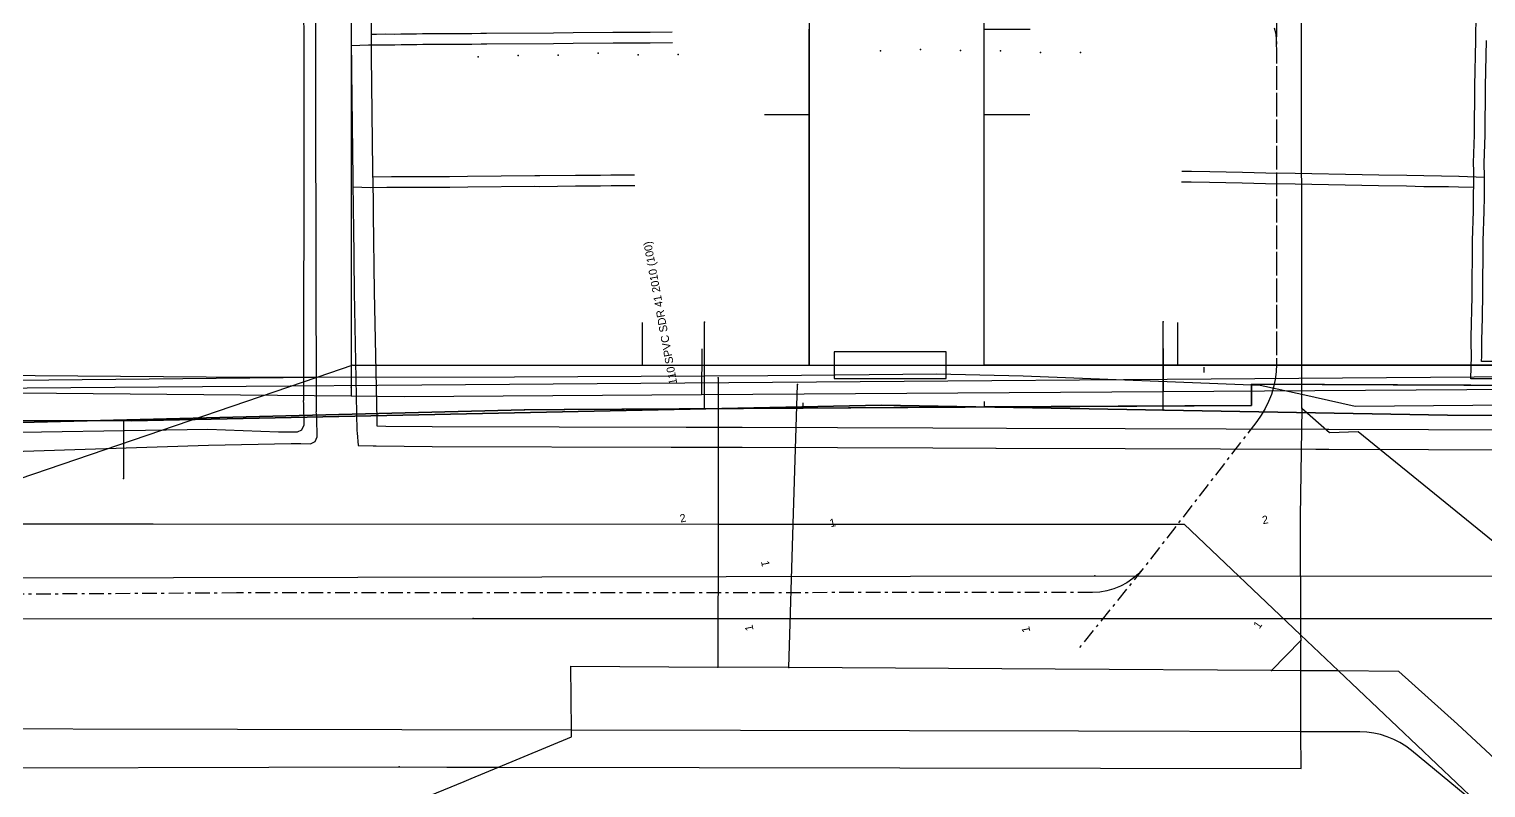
# Model space of a CAD drawing. Header units: metres. Extents: x -529 to 260, y -315 to 217.
# Drawn here: x -117.1 to -62.5, y -9.7 to 18.7 of the extents above; entities that cross this region are included whole.
import ezdxf

# ---------------------------------------------------------------- set-up
doc = ezdxf.new("R2010")
doc.units = ezdxf.units.M
doc.linetypes.add('DISUSED', pattern=[0.9943, 0.55, -0.1666, 0.1111, -0.1666])
for name, color, linetype, true_color in [('GM0772_GWA_Appurtenance', 7, 'Continuous', 0xba38a8), ('GM0772_GWA_Rioolleiding', 7, 'Continuous', 0xba38a8), ('KL1001_WAT_Appurtenance', 7, 'Continuous', 0x0000ff), ('KL1001_WAT_Waterleiding', 7, 'Continuous', 0x0000ff), ('KL1011_DAT_Duct', 7, 'Continuous', 0x00ff00), ('KL1011_DAT_ExtraGeometrie', 7, 'Continuous', 0x00ff00), ('KL1011_DAT_Kabelbed', 7, 'Continuous', 0x00ff00), ('KL1011_DAT_Mantelbuis', 7, 'Continuous', 0x00ff00), ('KL1011_DAT_Telecommunicatiekabel', 7, 'Continuous', 0x00ff00), ('KL1031_ELS_Appurtenance', 7, 'Continuous', 0x960000), ('KL1031_ELS_Elektriciteitskabel', 7, 'Continuous', 0x960000), ('KL1031_EMS_Elektriciteitskabel', 7, 'Continuous', 0xc80000), ('KL1031_GLD_Annotatie', 7, 'Continuous', 0xffffff), ('KL1031_GLD_OlieGasChemicalienPijpleiding', 7, 'Continuous', 0xffaf3c), ('KL1049_DAT_Appurtenance', 7, 'Continuous', 0x00ff00), ('KL1049_DAT_Telecommunicatiekabel', 7, 'Continuous', 0x00ff00), ('KL1051_DAT_Annotatie', 7, 'Continuous', 0xffffff), ('KL1051_DAT_Appurtenance', 7, 'Continuous', 0x00ff00), ('KL1051_DAT_Kabelbed', 7, 'Continuous', 0x00ff00), ('KL1233_WRM_ThermischePijpleiding', 7, 'Continuous', 0x008080)]:
    doc.layers.add(name, color=color, linetype=linetype, true_color=true_color)

msp = doc.modelspace()

# ---------------------------------------------------------------- linework, layer by layer
at = {"layer": 'GM0772_GWA_Appurtenance'}
for p in [(-77.138, -1.767), (-100.434, -3.366)]:
    msp.add_point(p, dxfattribs=at)
at = {"layer": 'GM0772_GWA_Rioolleiding', "linetype": 'CONTINUOUS'}
for points in [[(-125.494, -1.862), (-77.138, -1.767)], [(-77.138, -1.767), (-29.419, -1.808)], [(-171.189, -3.382), (-100.434, -3.366)], [(-100.434, -3.366), (-27.888, -3.368)]]:
    msp.add_lwpolyline(points, dxfattribs=at)
at = {"layer": 'KL1001_WAT_Appurtenance'}
msp.add_point((-105.011, 5.3), dxfattribs=at)
at = {"layer": 'KL1001_WAT_Waterleiding', "linetype": 'CONTINUOUS'}
for points in [[(-105.005, 48.603), (-105.011, 5.776), (-105.011, 5.3)], [(-91.871, 6.741), (-91.887, 5.034)], [(-74.581, 6.75), (-74.583, 5.147)], [(-73.059, 6.053), (-73.06, 5.854)], [(-118.407, 5.08), (-118.14, 5.091), (-118.097, 5.093), (-117.447, 5.088), (-105.01, 4.978)], [(-105.011, 5.3), (-105.01, 4.978)], [(-105.01, 4.978), (-103.031, 4.961), (-91.887, 5.034), (-74.583, 5.147), (-42.349, 5.358), (-41.68, 5.369), (-41.009, 5.367), (-40.651, 5.365), (-40.347, 5.369)]]:
    msp.add_lwpolyline(points, dxfattribs=at)
at = {"layer": 'KL1011_DAT_Duct', "linetype": 'CONTINUOUS'}
for points in [[(-87.841, 15.529), (-87.841, 18.73)], [(-87.841, 15.529), (-87.841, 18.73)], [(-87.841, 6.127), (-87.841, 15.529)], [(-87.841, 6.127), (-87.841, 15.529)], [(-104.955, 6.127), (-106.295, 5.67)], [(-104.955, 6.127), (-106.295, 5.67)], [(-104.955, 6.127), (-94.096, 6.127)], [(-104.955, 6.127), (-94.096, 6.127)], [(-94.096, 6.127), (-87.841, 6.127)], [(-94.096, 6.127), (-87.841, 6.127)], [(-87.841, 6.127), (-86.81, 6.127)], [(-87.841, 6.127), (-86.81, 6.127)], [(-86.81, 6.127), (-82.807, 6.126)], [(-86.81, 6.127), (-82.807, 6.126)], [(-86.81, 6.127), (-82.807, 6.126)], [(-82.807, 6.126), (-81.286, 6.127)], [(-82.807, 6.126), (-81.286, 6.127)], [(-81.286, 6.127), (-74.037, 6.127)], [(-81.286, 6.127), (-74.037, 6.127)], [(-74.037, 6.127), (-50.93, 6.127)], [(-74.037, 6.127), (-50.93, 6.127)], [(-106.295, 5.67), (-125.143, 5.486)], [(-106.295, 5.67), (-125.143, 5.486)]]:
    msp.add_lwpolyline(points, dxfattribs=at)
at = {"layer": 'KL1011_DAT_ExtraGeometrie', "linetype": 'CONTINUOUS'}
msp.add_lwpolyline([(-82.707, 6.626), (-86.91, 6.627), (-86.91, 5.627), (-82.707, 5.626), (-82.707, 6.626)], close=True, dxfattribs=at)
at = {"layer": 'KL1011_DAT_Kabelbed', "linetype": 'CONTINUOUS'}
for points in [[(-81.286, 18.73), (-81.286, 25.23)], [(-87.841, 15.529), (-87.841, 18.73)], [(-81.286, 15.53), (-81.286, 18.73)], [(-81.286, 18.73), (-79.565, 18.729)], [(-89.523, 15.53), (-87.841, 15.529)], [(-87.841, 6.127), (-87.841, 15.529)], [(-81.286, 6.127), (-81.286, 15.53)], [(-81.286, 15.53), (-79.571, 15.53)], [(-94.096, 6.127), (-94.096, 7.729)], [(-74.038, 7.73), (-74.037, 6.127)], [(-104.955, 6.127), (-106.295, 5.67)], [(-104.955, 6.127), (-94.096, 6.127)], [(-94.096, 6.127), (-87.841, 6.127)], [(-87.841, 6.127), (-86.81, 6.127)], [(-86.81, 6.127), (-82.807, 6.126)], [(-82.807, 6.126), (-81.286, 6.127)], [(-81.286, 6.127), (-74.037, 6.127)], [(-74.037, 6.127), (-50.93, 6.127)], [(-106.295, 5.67), (-148.78, -8.837)], [(-106.295, 5.67), (-125.143, 5.486)]]:
    msp.add_lwpolyline(points, dxfattribs=at)
at = {"layer": 'KL1011_DAT_Mantelbuis', "linetype": 'CONTINUOUS'}
msp.add_lwpolyline([(-86.81, 6.127), (-82.807, 6.126)], dxfattribs=at)
at = {"layer": 'KL1011_DAT_Telecommunicatiekabel', "linetype": 'CONTINUOUS'}
for points in [[(-87.841, 51.833), (-87.841, 51.287), (-87.129, 51.287), (-87.128, 47.339), (-87.841, 47.338), (-87.841, 6.127), (-81.286, 6.127), (-81.286, 38.73), (-79.522, 38.73)], [(-87.841, 51.833), (-87.841, 51.287), (-87.129, 51.287), (-87.128, 47.339), (-87.841, 47.338), (-87.841, 6.127), (-81.286, 6.127), (-81.286, 38.73), (-79.522, 38.73)], [(-87.841, 51.833), (-87.841, 51.287), (-87.129, 51.287), (-87.128, 47.339), (-87.841, 47.338), (-87.841, 6.127), (-81.286, 6.127), (-81.286, 31.63), (-79.537, 31.63)], [(-87.841, 51.833), (-87.841, 51.287), (-87.129, 51.287), (-87.128, 47.339), (-87.841, 47.338), (-87.841, 6.127), (-81.286, 6.127), (-81.286, 25.23), (-79.551, 25.23)], [(-87.841, 51.833), (-87.841, 51.287), (-87.129, 51.287), (-87.128, 47.339), (-87.841, 47.338), (-87.841, 6.127), (-81.286, 6.127), (-81.286, 38.73), (-79.522, 38.73)], [(-87.841, 51.833), (-87.841, 51.287), (-87.129, 51.287), (-87.128, 47.339), (-87.841, 47.338), (-87.841, 6.127), (-81.286, 6.127), (-81.286, 31.63), (-79.537, 31.63)], [(-87.841, 51.833), (-87.841, 51.287), (-87.129, 51.287), (-87.128, 47.339), (-87.841, 47.338), (-87.841, 6.127), (-81.286, 6.127), (-81.286, 31.63), (-79.537, 31.63)], [(-87.841, 51.833), (-87.841, 51.287), (-87.129, 51.287), (-87.128, 47.339), (-87.841, 47.338), (-87.841, 6.127), (-81.286, 6.127), (-81.286, 25.23), (-79.551, 25.23)], [(-87.841, 51.833), (-87.841, 51.287), (-87.129, 51.287), (-87.128, 47.339), (-87.841, 47.338), (-87.841, 6.127), (-81.286, 6.127), (-81.286, 31.63), (-79.537, 31.63)], [(-87.841, 51.833), (-87.841, 51.287), (-87.129, 51.287), (-87.128, 47.339), (-87.841, 47.338), (-87.841, 6.127), (-81.286, 6.127), (-81.286, 25.23), (-79.551, 25.23)], [(-87.841, 51.833), (-87.841, 51.287), (-87.129, 51.287), (-87.128, 47.339), (-87.841, 47.338), (-87.841, 6.127), (-81.286, 6.127), (-81.286, 25.23), (-79.551, 25.23)], [(-87.841, 51.833), (-87.841, 51.287), (-87.129, 51.287), (-87.128, 47.339), (-87.841, 47.338), (-87.841, 6.127), (-81.286, 6.127), (-81.286, 25.23), (-79.551, 25.23)], [(-87.841, 51.833), (-87.841, 51.287), (-87.129, 51.287), (-87.128, 47.339), (-87.841, 47.338), (-87.841, 6.127), (-81.286, 6.127), (-81.286, 38.73), (-79.522, 38.73)], [(-87.841, 51.833), (-87.841, 51.287), (-87.129, 51.287), (-87.128, 47.339), (-87.841, 47.338), (-87.841, 6.127), (-81.286, 6.127), (-81.286, 31.63), (-79.537, 31.63)], [(-87.841, 51.833), (-87.841, 51.287), (-87.129, 51.287), (-87.128, 47.339), (-87.841, 47.338), (-87.841, 6.127), (-81.286, 6.127), (-81.286, 31.63), (-79.537, 31.63)], [(-87.841, 51.833), (-87.841, 51.287), (-87.129, 51.287), (-87.128, 47.339), (-87.841, 47.338), (-87.841, 6.127), (-81.286, 6.127), (-81.286, 25.23), (-79.551, 25.23)], [(-87.841, 51.833), (-87.841, 51.287), (-87.129, 51.287), (-87.128, 47.339), (-87.841, 47.338), (-87.841, 6.127), (-81.286, 6.127), (-81.286, 31.63), (-79.537, 31.63)], [(-87.841, 51.833), (-87.841, 51.287), (-87.129, 51.287), (-87.128, 47.339), (-87.841, 47.338), (-87.841, 6.127), (-81.286, 6.127), (-81.286, 25.23), (-79.551, 25.23)], [(-87.841, 51.833), (-87.841, 51.287), (-87.129, 51.287), (-87.128, 47.339), (-87.841, 47.338), (-87.841, 6.127), (-81.286, 6.127), (-81.286, 31.63), (-79.537, 31.63)], [(-87.841, 51.833), (-87.841, 51.287), (-87.129, 51.287), (-87.128, 47.339), (-87.841, 47.338), (-87.841, 6.127), (-81.286, 6.127), (-81.286, 38.73), (-79.522, 38.73)], [(-87.841, 51.833), (-87.841, 51.287), (-87.129, 51.287), (-87.128, 47.339), (-87.841, 47.338), (-87.841, 6.127), (-81.286, 6.127), (-81.286, 31.63), (-79.537, 31.63)], [(-87.841, 51.833), (-87.841, 51.287), (-87.129, 51.287), (-87.128, 47.339), (-87.841, 47.338), (-87.841, 6.127), (-81.286, 6.127), (-81.286, 38.73), (-79.522, 38.73)], [(-87.841, 51.833), (-87.841, 51.287), (-87.129, 51.287), (-87.128, 47.339), (-87.841, 47.338), (-87.841, 6.127), (-81.286, 6.127), (-81.286, 38.73), (-79.522, 38.73)], [(-87.841, 51.833), (-87.841, 51.287), (-87.129, 51.287), (-87.128, 47.339), (-87.841, 47.338), (-87.841, 6.127), (-81.286, 6.127), (-81.286, 31.63), (-79.537, 31.63)], [(-87.841, 51.833), (-87.841, 51.287), (-87.129, 51.287), (-87.128, 47.339), (-87.841, 47.338), (-87.841, 6.127), (-81.286, 6.127), (-81.286, 25.23), (-79.551, 25.23)], [(-87.841, 51.833), (-87.841, 51.287), (-87.129, 51.287), (-87.128, 47.339), (-87.841, 47.338), (-87.841, 6.127), (-81.286, 6.127), (-81.286, 31.63), (-79.537, 31.63)], [(-87.841, 51.833), (-87.841, 51.287), (-87.129, 51.287), (-87.128, 47.339), (-87.841, 47.338), (-87.841, 6.127), (-81.286, 6.127), (-81.286, 25.23), (-79.551, 25.23)], [(-87.841, 51.833), (-87.841, 51.287), (-87.129, 51.287), (-87.128, 47.339), (-87.841, 47.338), (-87.841, 6.127), (-81.286, 6.127), (-81.286, 38.73), (-79.522, 38.73)], [(-87.841, 51.833), (-87.841, 51.287), (-87.129, 51.287), (-87.128, 47.339), (-87.841, 47.338), (-87.841, 6.127), (-81.286, 6.127), (-81.286, 31.63), (-79.537, 31.63)], [(-87.841, 51.833), (-87.841, 51.287), (-87.129, 51.287), (-87.128, 47.339), (-87.841, 47.338), (-87.841, 6.127), (-81.286, 6.127), (-81.286, 31.63), (-79.537, 31.63)], [(-87.841, 51.833), (-87.841, 51.287), (-87.129, 51.287), (-87.128, 47.339), (-87.841, 47.338), (-87.841, 6.127), (-81.286, 6.127), (-81.286, 31.63), (-79.537, 31.63)], [(-87.841, 51.833), (-87.841, 51.287), (-87.129, 51.287), (-87.128, 47.339), (-87.841, 47.338), (-87.841, 6.127), (-81.286, 6.127), (-81.286, 31.63), (-79.537, 31.63)], [(-87.841, 51.833), (-87.841, 51.287), (-87.129, 51.287), (-87.128, 47.339), (-87.841, 47.338), (-87.841, 6.127), (-81.286, 6.127), (-81.286, 31.63), (-79.537, 31.63)], [(-87.841, 51.833), (-87.841, 51.287), (-87.129, 51.287), (-87.128, 47.339), (-87.841, 47.338), (-87.841, 6.127), (-81.286, 6.127), (-81.286, 25.23), (-79.551, 25.23)], [(-87.841, 51.833), (-87.841, 51.287), (-87.129, 51.287), (-87.128, 47.339), (-87.841, 47.338), (-87.841, 6.127), (-81.286, 6.127), (-81.286, 31.63), (-79.537, 31.63)], [(-87.841, 51.833), (-87.841, 51.287), (-87.129, 51.287), (-87.128, 47.339), (-87.841, 47.338), (-87.841, 6.127), (-81.286, 6.127), (-81.286, 31.63), (-79.537, 31.63)], [(-87.841, 51.833), (-87.841, 51.287), (-87.129, 51.287), (-87.128, 47.339), (-87.841, 47.338), (-87.841, 6.127), (-81.286, 6.127), (-81.286, 25.23), (-79.551, 25.23)], [(-87.841, 51.833), (-87.841, 51.287), (-87.129, 51.287), (-87.128, 47.339), (-87.841, 47.338), (-87.841, 6.127), (-81.286, 6.127), (-81.286, 31.63), (-79.537, 31.63)], [(-50.93, 6.127), (-74.037, 6.127), (-75.745, 6.127), (-81.286, 6.127), (-81.286, 15.53), (-81.286, 18.73), (-81.286, 25.23), (-81.286, 31.63), (-81.286, 38.73), (-81.286, 42.023), (-87.841, 42.022), (-87.841, 38.73), (-87.841, 31.63), (-87.841, 25.229), (-87.841, 18.73), (-87.841, 15.529), (-87.841, 6.127), (-86.81, 6.127), (-82.807, 6.126), (-81.286, 6.127), (-75.745, 6.127), (-74.037, 6.127), (-50.93, 6.127)], [(-50.93, 6.127), (-74.037, 6.127), (-75.745, 6.127), (-81.286, 6.127), (-81.286, 15.53), (-81.286, 18.73), (-81.286, 25.23), (-81.286, 31.63), (-81.286, 38.73), (-81.286, 42.023), (-87.841, 42.022), (-87.841, 38.73), (-87.841, 31.63), (-87.841, 25.229), (-87.841, 18.73), (-87.841, 15.529), (-87.841, 6.127), (-86.81, 6.127), (-82.807, 6.126), (-81.286, 6.127), (-75.745, 6.127), (-74.037, 6.127), (-50.93, 6.127)], [(-50.93, 6.127), (-74.037, 6.127), (-75.745, 6.127), (-81.286, 6.127), (-81.286, 15.53), (-81.286, 18.73), (-81.286, 25.23), (-81.286, 31.63), (-81.286, 38.73), (-81.286, 42.023), (-87.841, 42.022), (-87.841, 38.73), (-87.841, 31.63), (-87.841, 25.229), (-87.841, 18.73), (-87.841, 15.529), (-87.841, 6.127), (-86.81, 6.127), (-82.807, 6.126), (-81.286, 6.127), (-75.745, 6.127), (-74.037, 6.127), (-50.93, 6.127)], [(-50.93, 6.127), (-74.037, 6.127), (-75.745, 6.127), (-81.286, 6.127), (-81.286, 15.53), (-81.286, 18.73), (-81.286, 25.23), (-81.286, 31.63), (-81.286, 38.73), (-81.286, 42.023), (-87.841, 42.022), (-87.841, 38.73), (-87.841, 31.63), (-87.841, 25.229), (-87.841, 18.73), (-87.841, 15.529), (-87.841, 6.127), (-86.81, 6.127), (-82.807, 6.126), (-81.286, 6.127), (-75.745, 6.127), (-74.037, 6.127), (-50.93, 6.127)], [(-50.93, 6.127), (-74.037, 6.127), (-75.745, 6.127), (-81.286, 6.127), (-81.286, 15.53), (-81.286, 18.73), (-81.286, 25.23), (-81.286, 31.63), (-81.286, 38.73), (-81.286, 42.023), (-87.841, 42.022), (-87.841, 38.73), (-87.841, 31.63), (-87.841, 25.229), (-87.841, 18.73), (-87.841, 15.529), (-87.841, 6.127), (-86.81, 6.127), (-82.807, 6.126), (-81.286, 6.127), (-75.745, 6.127), (-74.037, 6.127), (-50.93, 6.127)], [(-50.93, 6.127), (-74.037, 6.127), (-75.745, 6.127), (-81.286, 6.127), (-81.286, 15.53), (-81.286, 18.73), (-81.286, 25.23), (-81.286, 31.63), (-81.286, 38.73), (-81.286, 42.023), (-87.841, 42.022), (-87.841, 38.73), (-87.841, 31.63), (-87.841, 25.229), (-87.841, 18.73), (-87.841, 15.529), (-87.841, 6.127), (-86.81, 6.127), (-82.807, 6.126), (-81.286, 6.127), (-75.745, 6.127), (-74.037, 6.127), (-50.93, 6.127)], [(-50.93, 6.127), (-74.037, 6.127), (-75.745, 6.127), (-81.286, 6.127), (-81.286, 15.53), (-81.286, 18.73), (-81.286, 25.23), (-81.286, 31.63), (-81.286, 38.73), (-81.286, 42.023), (-87.841, 42.022), (-87.841, 38.73), (-87.841, 31.63), (-87.841, 25.229), (-87.841, 18.73), (-87.841, 15.529), (-87.841, 6.127), (-86.81, 6.127), (-82.807, 6.126), (-81.286, 6.127), (-75.745, 6.127), (-74.037, 6.127), (-50.93, 6.127)], [(-50.93, 6.127), (-74.037, 6.127), (-75.745, 6.127), (-81.286, 6.127), (-81.286, 15.53), (-81.286, 18.73), (-81.286, 25.23), (-81.286, 31.63), (-81.286, 38.73), (-81.286, 42.023), (-87.841, 42.022), (-87.841, 38.73), (-87.841, 31.63), (-87.841, 25.229), (-87.841, 18.73), (-87.841, 15.529), (-87.841, 6.127), (-86.81, 6.127), (-82.807, 6.126), (-81.286, 6.127), (-75.745, 6.127), (-74.037, 6.127), (-50.93, 6.127)], [(-50.93, 6.127), (-74.037, 6.127), (-75.745, 6.127), (-81.286, 6.127), (-81.286, 15.53), (-81.286, 18.73), (-81.286, 25.23), (-81.286, 31.63), (-81.286, 38.73), (-81.286, 42.023), (-87.841, 42.022), (-87.841, 38.73), (-87.841, 31.63), (-87.841, 25.229), (-87.841, 18.73), (-87.841, 15.529), (-87.841, 6.127), (-86.81, 6.127), (-82.807, 6.126), (-81.286, 6.127), (-75.745, 6.127), (-74.037, 6.127), (-50.93, 6.127)], [(-50.93, 6.127), (-74.037, 6.127), (-75.745, 6.127), (-81.286, 6.127), (-81.286, 15.53), (-81.286, 18.73), (-81.286, 25.23), (-81.286, 31.63), (-81.286, 38.73), (-81.286, 42.023), (-87.841, 42.022), (-87.841, 38.73), (-87.841, 31.63), (-87.841, 25.229), (-87.841, 18.73), (-87.841, 15.529), (-87.841, 6.127), (-86.81, 6.127), (-82.807, 6.126), (-81.286, 6.127), (-75.745, 6.127), (-74.037, 6.127), (-50.93, 6.127)], [(-50.93, 6.127), (-74.037, 6.127), (-75.745, 6.127), (-81.286, 6.127), (-81.286, 15.53), (-81.286, 18.73), (-81.286, 25.23), (-81.286, 31.63), (-81.286, 38.73), (-81.286, 42.023), (-87.841, 42.022), (-87.841, 38.73), (-87.841, 31.63), (-87.841, 25.229), (-87.841, 18.73), (-87.841, 15.529), (-87.841, 6.127), (-86.81, 6.127), (-82.807, 6.126), (-81.286, 6.127), (-75.745, 6.127), (-74.037, 6.127), (-50.93, 6.127)], [(-50.93, 6.127), (-74.037, 6.127), (-75.745, 6.127), (-81.286, 6.127), (-81.286, 15.53), (-81.286, 18.73), (-81.286, 25.23), (-81.286, 31.63), (-81.286, 38.73), (-81.286, 42.023), (-87.841, 42.022), (-87.841, 38.73), (-87.841, 31.63), (-87.841, 25.229), (-87.841, 18.73), (-87.841, 15.529), (-87.841, 6.127), (-86.81, 6.127), (-82.807, 6.126), (-81.286, 6.127), (-75.745, 6.127), (-74.037, 6.127), (-50.93, 6.127)], [(-50.93, 6.127), (-74.037, 6.127), (-75.745, 6.127), (-81.286, 6.127), (-81.286, 15.53), (-81.286, 18.73), (-81.286, 25.23), (-81.286, 31.63), (-81.286, 38.73), (-81.286, 42.023), (-87.841, 42.022), (-87.841, 38.73), (-87.841, 31.63), (-87.841, 25.229), (-87.841, 18.73), (-87.841, 15.529), (-87.841, 6.127), (-86.81, 6.127), (-82.807, 6.126), (-81.286, 6.127), (-75.745, 6.127), (-74.037, 6.127), (-50.93, 6.127)], [(-50.93, 6.127), (-74.037, 6.127), (-75.745, 6.127), (-81.286, 6.127), (-81.286, 15.53), (-81.286, 18.73), (-81.286, 25.23), (-81.286, 31.63), (-81.286, 38.73), (-81.286, 42.023), (-87.841, 42.022), (-87.841, 38.73), (-87.841, 31.63), (-87.841, 25.229), (-87.841, 18.73), (-87.841, 15.529), (-87.841, 6.127), (-86.81, 6.127), (-82.807, 6.126), (-81.286, 6.127), (-75.745, 6.127), (-74.037, 6.127), (-50.93, 6.127)], [(-50.93, 6.127), (-74.037, 6.127), (-75.745, 6.127), (-81.286, 6.127), (-81.286, 15.53), (-81.286, 18.73), (-81.286, 25.23), (-81.286, 31.63), (-81.286, 38.73), (-81.286, 42.023), (-87.841, 42.022), (-87.841, 38.73), (-87.841, 31.63), (-87.841, 25.229), (-87.841, 18.73), (-87.841, 15.529), (-87.841, 6.127), (-86.81, 6.127), (-82.807, 6.126), (-81.286, 6.127), (-75.745, 6.127), (-74.037, 6.127), (-50.93, 6.127)], [(-50.93, 6.127), (-74.037, 6.127), (-75.745, 6.127), (-81.286, 6.127), (-81.286, 15.53), (-81.286, 18.73), (-81.286, 25.23), (-81.286, 31.63), (-81.286, 38.73), (-81.286, 42.023), (-87.841, 42.022), (-87.841, 38.73), (-87.841, 31.63), (-87.841, 25.229), (-87.841, 18.73), (-87.841, 15.529), (-87.841, 6.127), (-86.81, 6.127), (-82.807, 6.126), (-81.286, 6.127), (-75.745, 6.127), (-74.037, 6.127), (-50.93, 6.127)], [(-50.93, 6.127), (-74.037, 6.127), (-75.745, 6.127), (-81.286, 6.127), (-81.286, 15.53), (-81.286, 18.73), (-81.286, 25.23), (-81.286, 31.63), (-81.286, 38.73), (-81.286, 42.023), (-87.841, 42.022), (-87.841, 38.73), (-87.841, 31.63), (-87.841, 25.229), (-87.841, 18.73), (-87.841, 15.529), (-87.841, 6.127), (-86.81, 6.127), (-82.807, 6.126), (-81.286, 6.127), (-75.745, 6.127), (-74.037, 6.127), (-50.93, 6.127)], [(-50.93, 6.127), (-74.037, 6.127), (-75.745, 6.127), (-81.286, 6.127), (-81.286, 15.53), (-81.286, 18.73), (-81.286, 25.23), (-81.286, 31.63), (-81.286, 38.73), (-81.286, 42.023), (-87.841, 42.022), (-87.841, 38.73), (-87.841, 31.63), (-87.841, 25.229), (-87.841, 18.73), (-87.841, 15.529), (-87.841, 6.127), (-86.81, 6.127), (-82.807, 6.126), (-81.286, 6.127), (-75.745, 6.127), (-74.037, 6.127), (-50.93, 6.127)], [(-50.93, 6.127), (-74.037, 6.127), (-75.745, 6.127), (-81.286, 6.127), (-81.286, 15.53), (-81.286, 18.73), (-81.286, 25.23), (-81.286, 31.63), (-81.286, 38.73), (-81.286, 42.023), (-87.841, 42.022), (-87.841, 38.73), (-87.841, 31.63), (-87.841, 25.229), (-87.841, 18.73), (-87.841, 15.529), (-87.841, 6.127), (-86.81, 6.127), (-82.807, 6.126), (-81.286, 6.127), (-75.745, 6.127), (-74.037, 6.127), (-50.93, 6.127)], [(-50.93, 6.127), (-74.037, 6.127), (-75.745, 6.127), (-81.286, 6.127), (-81.286, 15.53), (-81.286, 18.73), (-81.286, 25.23), (-81.286, 31.63), (-81.286, 38.73), (-81.286, 42.023), (-87.841, 42.022), (-87.841, 38.73), (-87.841, 31.63), (-87.841, 25.229), (-87.841, 18.73), (-87.841, 15.529), (-87.841, 6.127), (-86.81, 6.127), (-82.807, 6.126), (-81.286, 6.127), (-75.745, 6.127), (-74.037, 6.127), (-50.93, 6.127)], [(-50.93, 6.127), (-74.037, 6.127), (-75.745, 6.127), (-81.286, 6.127), (-81.286, 15.53), (-81.286, 18.73), (-81.286, 25.23), (-81.286, 31.63), (-81.286, 38.73), (-81.286, 42.023), (-87.841, 42.022), (-87.841, 38.73), (-87.841, 31.63), (-87.841, 25.229), (-87.841, 18.73), (-87.841, 15.529), (-87.841, 6.127), (-86.81, 6.127), (-82.807, 6.126), (-81.286, 6.127), (-75.745, 6.127), (-74.037, 6.127), (-50.93, 6.127)], [(-50.93, 6.127), (-74.037, 6.127), (-75.745, 6.127), (-81.286, 6.127), (-81.286, 15.53), (-81.286, 18.73), (-81.286, 25.23), (-81.286, 31.63), (-81.286, 38.73), (-81.286, 42.023), (-87.841, 42.022), (-87.841, 38.73), (-87.841, 31.63), (-87.841, 25.229), (-87.841, 18.73), (-87.841, 15.529), (-87.841, 6.127), (-86.81, 6.127), (-82.807, 6.126), (-81.286, 6.127), (-75.745, 6.127), (-74.037, 6.127), (-50.93, 6.127)], [(-50.93, 6.127), (-74.037, 6.127), (-75.745, 6.127), (-81.286, 6.127), (-81.286, 15.53), (-81.286, 18.73), (-81.286, 25.23), (-81.286, 31.63), (-81.286, 38.73), (-81.286, 42.023), (-87.841, 42.022), (-87.841, 38.73), (-87.841, 31.63), (-87.841, 25.229), (-87.841, 18.73), (-87.841, 15.529), (-87.841, 6.127), (-86.81, 6.127), (-82.807, 6.126), (-81.286, 6.127), (-75.745, 6.127), (-74.037, 6.127), (-50.93, 6.127)], [(-50.93, 6.127), (-74.037, 6.127), (-75.745, 6.127), (-81.286, 6.127), (-81.286, 15.53), (-81.286, 18.73), (-81.286, 25.23), (-81.286, 31.63), (-81.286, 38.73), (-81.286, 42.023), (-87.841, 42.022), (-87.841, 38.73), (-87.841, 31.63), (-87.841, 25.229), (-87.841, 18.73), (-87.841, 15.529), (-87.841, 6.127), (-86.81, 6.127), (-82.807, 6.126), (-81.286, 6.127), (-75.745, 6.127), (-74.037, 6.127), (-50.93, 6.127)], [(-50.93, 6.127), (-74.037, 6.127), (-75.745, 6.127), (-81.286, 6.127), (-81.286, 15.53), (-81.286, 18.73), (-81.286, 25.23), (-81.286, 31.63), (-81.286, 38.73), (-81.286, 42.023), (-87.841, 42.022), (-87.841, 38.73), (-87.841, 31.63), (-87.841, 25.229), (-87.841, 18.73), (-87.841, 15.529), (-87.841, 6.127), (-86.81, 6.127), (-82.807, 6.126), (-81.286, 6.127), (-75.745, 6.127), (-74.037, 6.127), (-50.93, 6.127)], [(-50.93, 6.127), (-74.037, 6.127), (-75.745, 6.127), (-81.286, 6.127), (-81.286, 15.53), (-81.286, 18.73), (-81.286, 25.23), (-81.286, 31.63), (-81.286, 38.73), (-81.286, 42.023), (-87.841, 42.022), (-87.841, 38.73), (-87.841, 31.63), (-87.841, 25.229), (-87.841, 18.73), (-87.841, 15.529), (-87.841, 6.127), (-86.81, 6.127), (-82.807, 6.126), (-81.286, 6.127), (-75.745, 6.127), (-74.037, 6.127), (-50.93, 6.127)], [(-50.93, 6.127), (-74.037, 6.127), (-75.745, 6.127), (-81.286, 6.127), (-81.286, 15.53), (-81.286, 18.73), (-81.286, 25.23), (-81.286, 31.63), (-81.286, 38.73), (-81.286, 42.023), (-87.841, 42.022), (-87.841, 38.73), (-87.841, 31.63), (-87.841, 25.229), (-87.841, 18.73), (-87.841, 15.529), (-87.841, 6.127), (-86.81, 6.127), (-82.807, 6.126), (-81.286, 6.127), (-75.745, 6.127), (-74.037, 6.127), (-50.93, 6.127)]]:
    msp.add_lwpolyline(points, dxfattribs=at)
at = {"layer": 'KL1031_ELS_Appurtenance'}
for p in [(-100.257, 17.695), (-98.757, 17.744), (-97.258, 17.754), (-95.758, 17.824), (-94.258, 17.765), (-92.758, 17.773), (-85.179, 17.916), (-83.68, 17.967), (-82.179, 17.924), (-80.679, 17.915), (-79.179, 17.859), (-77.679, 17.853), (-91.769, 7.738), (-74.58, 7.75), (-91.772, 4.493), (-74.585, 4.446), (-113.548, 4.04), (-113.549, 1.875)]:
    msp.add_point(p, dxfattribs=at)
at = {"layer": 'KL1031_ELS_Elektriciteitskabel', "linetype": 'CONTINUOUS'}
for points in [[(-159.298, 3.907), (-153.417, 3.983), (-135.502, 4.086), (-113.246, 4.04), (-85.13, 4.633), (-63.924, 4.258), (-43.209, 4.141), (-32.137, 4.207), (-8.408, 4.663), (15.142, 5.767), (39.363, 7.547), (65.962, 10.34), (84.955, 11.989)], [(-91.772, 4.493), (-91.769, 7.738)], [(-74.585, 4.446), (-74.58, 7.75)], [(-113.548, 4.04), (-113.549, 1.875)]]:
    msp.add_lwpolyline(points, dxfattribs=at)
at = {"layer": 'KL1031_EMS_Elektriciteitskabel', "linetype": 'DISUSED'}
for points in [[(-70.324, 74.375), (-70.35, 74.028), (-70.343, 41.427), (-70.339, 41.326), (-70.341, 39.868), (-70.337, 6.168), (-70.349, 5.879), (-70.383, 5.592), (-70.443, 5.309), (-70.525, 5.031), (-70.629, 4.762), (-70.755, 4.503), (-70.903, 4.254), (-71.069, 4.018), (-75.327, -1.494), (-77.793, -4.557)], [(-70.35, 73.327), (-70.343, 41.427), (-70.339, 41.326), (-70.341, 39.868), (-70.337, 6.168), (-70.349, 5.879), (-70.383, 5.592), (-70.443, 5.309), (-70.525, 5.031), (-70.629, 4.762), (-70.755, 4.503), (-70.903, 4.254), (-71.069, 4.018), (-75.327, -1.494), (-77.793, -4.557)], [(-70.425, 18.774), (-70.36, 18.556), (-70.339, 18.329), (-70.337, 6.168), (-70.349, 5.879), (-70.383, 5.592), (-70.443, 5.309), (-70.525, 5.031), (-70.629, 4.762), (-70.755, 4.503), (-70.903, 4.254), (-71.069, 4.018), (-75.327, -1.494), (-75.51, -1.694), (-75.714, -1.873), (-75.936, -2.028), (-76.174, -2.159), (-76.425, -2.261), (-76.686, -2.336), (-76.953, -2.381), (-77.224, -2.396), (-109.312, -2.41), (-132.667, -2.555)]]:
    msp.add_lwpolyline(points, dxfattribs=at)
at = {"layer": 'KL1031_EMS_Elektriciteitskabel', "linetype": 'CONTINUOUS'}
msp.add_lwpolyline([(-13.594, 4.564), (-32.137, 4.207), (-43.209, 4.141), (-63.924, 4.258), (-85.13, 4.633), (-113.246, 4.04), (-135.502, 4.086), (-153.417, 3.983), (-157.184, 3.608)], dxfattribs=at)
at = {"layer": 'KL1031_GLD_OlieGasChemicalienPijpleiding', "linetype": 'CONTINUOUS'}
msp.add_lwpolyline([(-39.141, 5.874), (-39.917, 5.852), (-118.818, 5.261)], dxfattribs=at)
at = {"layer": 'KL1049_DAT_Appurtenance'}
for p in [(-98.51, 4.459), (-97.012, 4.468)]:
    msp.add_point(p, dxfattribs=at)
at = {"layer": 'KL1049_DAT_Telecommunicatiekabel', "linetype": 'CONTINUOUS'}
for points in [[(-51.407, 5.65), (-54.151, 5.503), (-61.234, 5.366), (-71.272, 5.413), (-71.267, 4.622), (-81.279, 4.562), (-88.072, 4.521), (-97.011, 4.468), (-98.51, 4.459), (-123.361, 3.833), (-157.588, 3.627), (-157.936, 48.997), (-151.837, 49.033), (-143.085, 49.028)], [(-36.505, 3.647), (-36.566, 5.011), (-51.407, 4.959), (-51.407, 5.65), (-54.151, 5.503), (-61.234, 5.366), (-71.272, 5.413), (-71.267, 4.622), (-81.279, 4.562), (-88.072, 4.521), (-97.011, 4.468), (-98.51, 4.459), (-123.361, 3.833), (-123.374, 11.498)], [(-154.474, 3.646), (-123.361, 3.833), (-98.51, 4.459), (-97.011, 4.468), (-71.267, 4.622), (-71.272, 5.413), (-60.664, 5.363), (-54.151, 5.503), (-51.407, 5.65), (-51.407, 4.959), (-32.369, 5.026), (-28.876, 5.017), (-22.213, 4.904), (-16.073, 5.067), (-15.997, 5.063), (-15.768, 5.052), (-15.463, 5.038), (-11.83, 5.972), (-8.423, 6.255), (-8.429, 6.287)], [(-36.505, 3.647), (-36.566, 5.011), (-51.407, 4.959), (-51.407, 5.65), (-54.151, 5.503), (-60.312, 5.362), (-71.272, 5.413), (-71.267, 4.622), (-97.011, 4.468), (-98.51, 4.459)], [(-97.012, 4.468), (-71.267, 4.622), (-71.272, 5.413), (-60.312, 5.362), (-54.151, 5.503), (-51.407, 5.65), (-51.407, 4.959), (-36.566, 5.011), (-32.369, 5.026)], [(-51.407, 5.65), (-54.151, 5.503), (-60.312, 5.362), (-71.272, 5.413), (-71.267, 4.622), (-81.279, 4.562), (-81.278, 4.763)], [(-51.407, 5.65), (-54.151, 5.503), (-60.312, 5.362), (-71.272, 5.413), (-71.267, 4.622), (-81.279, 4.562), (-81.278, 4.763)], [(-51.407, 5.65), (-54.151, 5.503), (-60.312, 5.362), (-71.272, 5.413), (-71.267, 4.622), (-81.279, 4.562), (-81.278, 4.763)], [(-51.407, 5.65), (-54.151, 5.503), (-60.312, 5.362), (-71.272, 5.413), (-71.267, 4.622), (-81.279, 4.562), (-81.278, 4.763)], [(-51.407, 5.65), (-54.151, 5.503), (-60.312, 5.362), (-71.272, 5.413), (-71.267, 4.622), (-81.279, 4.562), (-81.278, 4.763)], [(-51.407, 5.65), (-54.151, 5.503), (-60.312, 5.362), (-71.272, 5.413), (-71.267, 4.622), (-81.279, 4.562), (-81.278, 4.763)], [(-98.51, 4.459), (-97.011, 4.468), (-88.072, 4.521), (-88.071, 4.722)], [(-98.51, 4.459), (-97.011, 4.468), (-88.072, 4.521), (-88.071, 4.722)], [(-98.51, 4.459), (-97.011, 4.468), (-88.072, 4.521), (-88.071, 4.722)], [(-98.51, 4.459), (-97.011, 4.468), (-88.072, 4.521), (-88.071, 4.722)], [(-98.51, 4.459), (-97.011, 4.468), (-88.072, 4.521), (-88.071, 4.722)], [(-98.51, 4.459), (-97.011, 4.468), (-88.072, 4.521), (-88.071, 4.722)], [(-98.51, 4.459), (-97.011, 4.468), (-88.072, 4.521), (-88.071, 4.722)], [(-98.51, 4.459), (-97.011, 4.468), (-88.072, 4.521), (-88.071, 4.722)], [(-98.51, 4.459), (-97.011, 4.468), (-88.072, 4.521), (-88.071, 4.722)], [(-98.51, 4.459), (-97.011, 4.468), (-88.072, 4.521), (-88.071, 4.722)], [(-98.51, 4.459), (-97.011, 4.468), (-88.072, 4.521), (-88.071, 4.722)], [(-98.51, 4.459), (-97.011, 4.468), (-88.072, 4.521), (-88.071, 4.722)], [(-98.51, 4.459), (-97.011, 4.468), (-88.072, 4.521), (-88.071, 4.722)], [(-98.51, 4.459), (-97.011, 4.468), (-88.072, 4.521), (-88.071, 4.722)], [(-98.51, 4.459), (-97.011, 4.468), (-88.072, 4.521), (-88.071, 4.722)], [(-98.51, 4.459), (-97.011, 4.468), (-88.072, 4.521), (-88.071, 4.722)], [(-98.51, 4.459), (-97.011, 4.468), (-88.072, 4.521), (-88.071, 4.722)], [(-98.51, 4.459), (-97.011, 4.468), (-88.072, 4.521), (-88.071, 4.722)], [(-98.51, 4.459), (-97.011, 4.468), (-88.072, 4.521), (-88.071, 4.722)], [(-98.51, 4.459), (-97.011, 4.468), (-88.072, 4.521), (-88.071, 4.722)], [(-98.51, 4.459), (-97.011, 4.468), (-88.072, 4.521), (-88.071, 4.722)], [(-98.51, 4.459), (-97.011, 4.468), (-88.072, 4.521), (-88.071, 4.722)], [(-98.51, 4.459), (-97.011, 4.468), (-88.072, 4.521), (-88.071, 4.722)], [(-98.51, 4.459), (-97.011, 4.468), (-88.072, 4.521), (-88.071, 4.722)], [(-98.51, 4.459), (-97.011, 4.468), (-88.072, 4.521), (-88.071, 4.722)], [(-98.51, 4.459), (-97.011, 4.468), (-88.072, 4.521), (-88.071, 4.722)], [(-98.51, 4.459), (-97.011, 4.468), (-88.072, 4.521), (-88.071, 4.722)], [(-98.51, 4.459), (-97.011, 4.468), (-88.072, 4.521), (-88.071, 4.722)], [(-98.51, 4.459), (-97.011, 4.468), (-88.072, 4.521), (-88.071, 4.722)], [(-98.51, 4.459), (-97.011, 4.468), (-88.072, 4.521), (-88.071, 4.722)], [(-98.51, 4.459), (-97.011, 4.468), (-88.072, 4.521), (-88.071, 4.722)], [(-98.51, 4.459), (-97.011, 4.468), (-88.072, 4.521), (-88.071, 4.722)], [(-98.51, 4.459), (-97.011, 4.468), (-88.072, 4.521), (-88.071, 4.722)], [(-98.51, 4.459), (-97.011, 4.468), (-88.072, 4.521), (-88.071, 4.722)], [(-98.51, 4.459), (-97.011, 4.468), (-88.072, 4.521), (-88.071, 4.722)], [(-98.51, 4.459), (-97.011, 4.468), (-88.072, 4.521), (-88.071, 4.722)], [(-98.51, 4.459), (-97.011, 4.468), (-88.072, 4.521), (-88.071, 4.722)], [(-98.51, 4.459), (-97.011, 4.468), (-88.072, 4.521), (-88.071, 4.722)], [(-98.51, 4.459), (-97.011, 4.468), (-88.072, 4.521), (-88.071, 4.722)], [(-98.51, 4.459), (-97.011, 4.468), (-88.072, 4.521), (-88.071, 4.722)], [(-98.51, 4.459), (-97.011, 4.468), (-88.072, 4.521), (-88.071, 4.722)], [(-98.51, 4.459), (-97.011, 4.468), (-88.072, 4.521), (-88.071, 4.722)], [(-98.51, 4.459), (-97.011, 4.468), (-88.072, 4.521), (-88.071, 4.722)], [(-98.51, 4.459), (-97.011, 4.468), (-88.072, 4.521), (-88.071, 4.722)], [(-98.51, 4.459), (-97.011, 4.468), (-88.072, 4.521), (-88.071, 4.722)], [(-98.51, 4.459), (-97.011, 4.468), (-88.072, 4.521), (-88.071, 4.722)], [(-98.51, 4.459), (-97.011, 4.468), (-88.072, 4.521), (-88.071, 4.722)], [(-98.51, 4.459), (-97.011, 4.468), (-88.072, 4.521), (-88.071, 4.722)], [(-98.51, 4.459), (-97.011, 4.468), (-97.012, 4.468)], [(-97.011, 4.468), (-88.072, 4.521), (-81.279, 4.562), (-81.278, 4.763)], [(-97.011, 4.468), (-88.072, 4.521), (-81.279, 4.562), (-81.278, 4.763)], [(-97.011, 4.468), (-88.072, 4.521), (-81.279, 4.562), (-81.278, 4.763)], [(-97.011, 4.468), (-88.072, 4.521), (-81.279, 4.562), (-81.278, 4.763)], [(-97.011, 4.468), (-88.072, 4.521), (-81.279, 4.562), (-81.278, 4.763)], [(-97.011, 4.468), (-88.072, 4.521), (-81.279, 4.562), (-81.278, 4.763)], [(-97.011, 4.468), (-88.072, 4.521), (-81.279, 4.562), (-81.278, 4.763)], [(-97.011, 4.468), (-88.072, 4.521), (-81.279, 4.562), (-81.278, 4.763)], [(-97.011, 4.468), (-88.072, 4.521), (-81.279, 4.562), (-81.278, 4.763)], [(-97.011, 4.468), (-88.072, 4.521), (-81.279, 4.562), (-81.278, 4.763)], [(-97.011, 4.468), (-88.072, 4.521), (-81.279, 4.562), (-81.278, 4.763)], [(-97.011, 4.468), (-88.072, 4.521), (-81.279, 4.562), (-81.278, 4.763)], [(-97.011, 4.468), (-88.072, 4.521), (-81.279, 4.562), (-81.278, 4.763)], [(-97.011, 4.468), (-88.072, 4.521), (-81.279, 4.562), (-81.278, 4.763)], [(-97.011, 4.468), (-88.072, 4.521), (-81.279, 4.562), (-81.278, 4.763)], [(-97.011, 4.468), (-88.072, 4.521), (-81.279, 4.562), (-81.278, 4.763)], [(-97.011, 4.468), (-88.072, 4.521), (-81.279, 4.562), (-81.278, 4.763)], [(-97.011, 4.468), (-88.072, 4.521), (-81.279, 4.562), (-81.278, 4.763)], [(-97.011, 4.468), (-88.072, 4.521), (-81.279, 4.562), (-81.278, 4.763)], [(-97.011, 4.468), (-88.072, 4.521), (-81.279, 4.562), (-81.278, 4.763)], [(-97.011, 4.468), (-88.072, 4.521), (-81.279, 4.562), (-81.278, 4.763)], [(-97.011, 4.468), (-88.072, 4.521), (-81.279, 4.562), (-81.278, 4.763)], [(-97.011, 4.468), (-88.072, 4.521), (-81.279, 4.562), (-81.278, 4.763)], [(-97.011, 4.468), (-88.072, 4.521), (-81.279, 4.562), (-81.278, 4.763)], [(-97.011, 4.468), (-88.072, 4.521), (-81.279, 4.562), (-81.278, 4.763)], [(-97.011, 4.468), (-88.072, 4.521), (-81.279, 4.562), (-81.278, 4.763)], [(-97.011, 4.468), (-88.072, 4.521), (-81.279, 4.562), (-81.278, 4.763)], [(-97.011, 4.468), (-88.072, 4.521), (-81.279, 4.562), (-81.278, 4.763)], [(-97.011, 4.468), (-88.072, 4.521), (-81.279, 4.562), (-81.278, 4.763)], [(-97.011, 4.468), (-88.072, 4.521), (-81.279, 4.562), (-81.278, 4.763)], [(-97.011, 4.468), (-88.072, 4.521), (-81.279, 4.562), (-81.278, 4.763)], [(-97.011, 4.468), (-88.072, 4.521), (-81.279, 4.562), (-81.278, 4.763)], [(-97.011, 4.468), (-88.072, 4.521), (-81.279, 4.562), (-81.278, 4.763)], [(-97.011, 4.468), (-88.072, 4.521), (-81.279, 4.562), (-81.278, 4.763)], [(-97.011, 4.468), (-88.072, 4.521), (-81.279, 4.562), (-81.278, 4.763)], [(-97.011, 4.468), (-88.072, 4.521), (-81.279, 4.562), (-81.278, 4.763)], [(-97.011, 4.468), (-88.072, 4.521), (-81.279, 4.562), (-81.278, 4.763)], [(-97.011, 4.468), (-88.072, 4.521), (-81.279, 4.562), (-81.278, 4.763)], [(-97.011, 4.468), (-88.072, 4.521), (-81.279, 4.562), (-81.278, 4.763)], [(-97.011, 4.468), (-88.072, 4.521), (-81.279, 4.562), (-81.278, 4.763)], [(-97.011, 4.468), (-88.072, 4.521), (-81.279, 4.562), (-81.278, 4.763)], [(-97.011, 4.468), (-88.072, 4.521), (-81.279, 4.562), (-81.278, 4.763)], [(-97.011, 4.468), (-88.072, 4.521), (-81.279, 4.562), (-81.278, 4.763)], [(-97.011, 4.468), (-88.072, 4.521), (-81.279, 4.562), (-81.278, 4.763)], [(-97.011, 4.468), (-88.072, 4.521), (-81.279, 4.562), (-81.278, 4.763)]]:
    msp.add_lwpolyline(points, dxfattribs=at)
at = {"layer": 'KL1051_DAT_Appurtenance'}
for p in [(-91.26, 5.652), (-88.281, 5.399), (-69.386, 4.518), (-69.427, -4.196), (-91.266, -5.195), (-88.61, -5.211), (-70.522, -5.32), (-103.213, -8.936)]:
    msp.add_point(p, dxfattribs=at)
at = {"layer": 'KL1051_DAT_Kabelbed', "linetype": 'CONTINUOUS'}
for points in [[(-69.386, 4.518), (-69.387, 5.037), (-69.404, 37.49), (-69.409, 45.277), (-68.839, 45.281)], [(-208.362, 2.919), (-201.754, 3.036), (-200.34, 3.061), (-187.681, 3.74), (-184.66, 3.741), (-177.427, 4.153), (-169.885, 4.597), (-160.714, 5.07), (-153.116, 5.455), (-138.974, 5.755), (-123.28, 5.795), (-108.85, 5.686), (-98.884, 5.687), (-89.39, 5.737), (-83.073, 5.8), (-79.827, 5.732), (-70.95, 5.381), (-69.387, 5.037), (-67.388, 4.595), (-62.969, 4.636), (-53.604, 4.736)], [(-91.26, 5.652), (-91.263, 0.172), (-91.266, -5.195)], [(-88.61, -5.211), (-88.443, 0.172), (-88.281, 5.399)], [(-69.386, 4.518), (-69.441, 0.452), (-69.428, -3.982), (-69.427, -4.197), (-69.427, -4.197)], [(-69.386, 4.518), (-68.341, 3.611), (-67.27, 3.642), (-23.684, -31.78), (-22.711, -32.572), (-21.408, -33.63)], [(-121.626, 0.18), (-121.408, 0.179), (-112.435, 0.177), (-91.263, 0.172), (-88.443, 0.172), (-73.791, 0.168), (-69.428, -3.982), (-68.004, -5.337), (-62.118, -10.936)], [(-103.213, -8.936), (-101.43, -8.939), (-99.488, -8.943), (-69.413, -8.993), (-69.417, -7.616), (-69.424, -5.327), (-69.427, -4.197)], [(-69.427, -4.196), (-69.427, -4.197), (-69.427, -4.197), (-70.522, -5.32)], [(-114.679, -15.181), (-100.781, -9.477), (-100.518, -9.369), (-99.488, -8.943), (-96.753, -7.811), (-96.756, -7.559), (-96.78, -5.162), (-91.266, -5.195)], [(-88.61, -5.211), (-91.266, -5.195)], [(-70.522, -5.32), (-78.627, -5.267), (-88.61, -5.211)], [(-27.123, -41.075), (-27.125, -41.074), (-31.786, -36.779), (-36.802, -32.157), (-39.311, -29.845), (-39.992, -29.212), (-63.555, -7.328), (-65.749, -5.351), (-68.004, -5.337), (-69.424, -5.327), (-70.522, -5.32)], [(-62.118, -10.936), (-65.279, -8.318), (-65.487, -8.16), (-65.708, -8.021), (-65.941, -7.901), (-66.182, -7.802), (-66.432, -7.724), (-66.687, -7.667), (-66.946, -7.633), (-67.207, -7.621), (-69.417, -7.616), (-77.752, -7.597), (-96.756, -7.559), (-103.111, -7.547), (-127.767, -7.497), (-160.711, -7.431), (-177.28, -7.375), (-234.701, -7.181), (-286.886, -7.366), (-302.523, -7.374), (-307.018, -7.376)], [(-131.465, -12.507), (-122.773, -8.977), (-103.213, -8.936)]]:
    msp.add_lwpolyline(points, dxfattribs=at)
at = {"layer": 'KL1233_WRM_ThermischePijpleiding', "linetype": 'CONTINUOUS'}
for points in [[(-105.083, 53.662), (-105.085, 53.113), (-105.09, 51.69), (-105.09, 51.685), (-105.094, 50.465), (-105.09, 46.505), (-105.087, 44.537), (-105.085, 42.61), (-105.087, 39.56), (-105.087, 39.554), (-105.088, 37.977), (-105.088, 37.885), (-105.066, 33.06), (-105.06, 31.86), (-105.035, 26.304), (-105.035, 26.213), (-105.033, 24.992), (-105.017, 18.579), (-105.015, 18.384), (-105, 17.159), (-104.952, 13.128), (-104.937, 11.884)], [(-106.853, 53.213), (-106.852, 52.93), (-106.85, 51.881), (-106.85, 51.878), (-106.849, 51.704), (-106.838, 45.66), (-106.829, 39.778), (-106.828, 39.775), (-106.822, 36.452), (-106.807, 27.951), (-106.798, 22.48), (-106.785, 15.286), (-106.796, 4.8)], [(-106.413, 53.483), (-106.412, 53.191), (-106.409, 52.918), (-106.414, 51.83), (-106.417, 48.681), (-106.395, 45.657), (-106.385, 39.608), (-106.38, 36.449), (-106.366, 28.333), (-106.366, 28.326), (-106.356, 22.477), (-106.345, 15.828), (-106.345, 15.819), (-106.326, 4.385)], [(-62.225, 5.622), (-62.568, 5.621), (-63.052, 5.622), (-63.031, 6.478), (-63.035, 6.966), (-63.034, 6.976), (-63.036, 7.181), (-62.995, 8.71), (-62.988, 10.801), (-62.949, 11.9), (-62.945, 12.217), (-62.932, 13.226), (-62.937, 13.399), (-62.949, 13.721), (-62.915, 14.766), (-62.902, 16.598), (-62.865, 18.306), (-62.863, 18.413), (-62.863, 18.415), (-62.846, 19.21)], [(-104.268, 19.002), (-104.267, 18.585), (-104.257, 17.72), (-104.256, 17.72), (-104.206, 13.459), (-104.206, 13.456), (-104.192, 12.286)], [(-104.266, 18.541), (-104.058, 18.54), (-103.731, 18.547), (-103.384, 18.545), (-103.148, 18.55), (-102.873, 18.556), (-102.562, 18.554), (-102.335, 18.563), (-102.089, 18.564), (-101.814, 18.563), (-101.601, 18.563), (-101.348, 18.569), (-100.93, 18.567), (-100.705, 18.564), (-100.493, 18.562), (-100.149, 18.573), (-99.938, 18.582), (-97.43, 18.593), (-96.697, 18.597), (-95.201, 18.616), (-93.807, 18.618), (-92.978, 18.631)], [(-105.011, 18.119), (-104.359, 18.144), (-104.057, 18.139), (-103.727, 18.146), (-103.38, 18.146), (-103.139, 18.151), (-102.87, 18.157), (-102.556, 18.154), (-102.326, 18.163), (-102.087, 18.164), (-101.815, 18.163), (-101.597, 18.163), (-101.345, 18.168), (-100.933, 18.167), (-100.709, 18.165), (-100.488, 18.163), (-100.135, 18.173), (-99.928, 18.183), (-97.429, 18.193), (-96.693, 18.197), (-95.198, 18.216), (-93.804, 18.219), (-92.972, 18.231)], [(-62.26, 6.265), (-62.644, 6.266), (-62.632, 6.469), (-62.635, 7.177), (-62.63, 7.373), (-62.595, 8.703), (-62.587, 10.794), (-62.55, 11.89), (-62.542, 12.443), (-62.532, 13.229), (-62.547, 13.67), (-62.547, 13.674), (-62.549, 13.721), (-62.515, 14.758), (-62.503, 16.592), (-62.466, 18.299)], [(-104.203, 13.189), (-103.505, 13.202), (-103.206, 13.202), (-103.202, 13.202), (-102.344, 13.203), (-102.133, 13.201), (-101.324, 13.207), (-100.648, 13.218), (-98.126, 13.241), (-97.946, 13.236), (-96.602, 13.253), (-95.668, 13.249), (-95.28, 13.264), (-94.876, 13.269), (-94.671, 13.265), (-94.388, 13.267)], [(-73.885, 13.408), (-73.79, 13.407), (-73.524, 13.405), (-72.833, 13.389), (-71.612, 13.372), (-70.737, 13.344), (-69.63, 13.331), (-67.123, 13.281), (-66.498, 13.272), (-65.453, 13.251), (-64.808, 13.236), (-64.149, 13.229), (-63.5, 13.221), (-63.487, 13.221), (-63.482, 13.221), (-62.532, 13.182)], [(-104.948, 12.818), (-104.271, 12.786), (-103.675, 12.799), (-103.501, 12.802), (-102.346, 12.803), (-102.132, 12.801), (-101.319, 12.807), (-100.642, 12.818), (-98.13, 12.841), (-97.949, 12.835), (-96.6, 12.853), (-95.661, 12.848), (-95.27, 12.865), (-94.879, 12.869), (-94.673, 12.865), (-94.384, 12.867)], [(-73.888, 13.008), (-73.795, 13.007), (-73.53, 13.005), (-72.84, 12.989), (-71.622, 12.972), (-70.745, 12.945), (-69.636, 12.931), (-67.13, 12.882), (-66.505, 12.872), (-65.462, 12.85), (-64.813, 12.835), (-64.154, 12.83), (-63.885, 12.826), (-63.51, 12.822), (-62.94, 12.799)], [(-104.192, 12.286), (-104.185, 11.778), (-104.151, 8.883), (-104.054, 4.09), (-104.055, 4.085), (-104.049, 3.849), (-103.706, 3.845), (-101.976, 3.826), (-92.461, 3.809), (-92.456, 3.809), (-90.362, 3.805), (-83.21, 3.775), (-80.447, 3.769), (-76.006, 3.76), (-68.428, 3.726), (-68.423, 3.726), (-68.369, 3.726), (-60.902, 3.701), (-60.497, 3.702), (-60.492, 3.701), (-60.111, 3.703)], [(-104.937, 11.884), (-104.93, 11.349), (-104.93, 11.348), (-104.9, 8.871), (-104.796, 3.671), (-104.791, 3.595), (-104.79, 3.588), (-104.753, 3.117), (-104.187, 3.102), (-104.073, 3.099), (-101.981, 3.076), (-93.024, 3.06), (-90.364, 3.055), (-83.212, 3.025), (-80.855, 3.02), (-80.835, 3.02), (-76.009, 3.01), (-68.862, 2.978), (-68.372, 2.976), (-60.903, 2.951), (-60.212, 2.953), (-59.693, 2.953)], [(-119.749, 3.585), (-110.382, 3.729), (-107.737, 3.63), (-107.02, 3.627), (-106.855, 3.711), (-106.778, 3.89), (-106.791, 4.672), (-106.796, 4.8)], [(-119.228, 2.844), (-110.364, 3.136), (-107.261, 3.188), (-106.896, 3.187), (-106.53, 3.185), (-106.366, 3.269), (-106.288, 3.448), (-106.3, 4.142), (-106.301, 4.23), (-106.326, 4.385)]]:
    msp.add_lwpolyline(points, dxfattribs=at)

# ---------------------------------------------------------------- texts
at = {"layer": 'KL1031_GLD_Annotatie', "insert": (-92.701, 5.456), "char_height": 0.3, "attachment_point": 7, "rotation": 100.363}
msp.add_mtext('110 SPVC SDR 41 2010 (100)', dxfattribs=at)
at = {"layer": 'KL1051_DAT_Annotatie', "char_height": 0.3, "attachment_point": 7}
for s, insert, rotation in [('2', (-92.663, 0.229), 10.763), ('1', (-87.046, 0.051), 12.463), ('2', (-70.84, 0.167), 10.563), ('1', (-89.653, -1.228), 280.763), ('1', (-89.93, -3.804), 101.063), ('1', (-79.558, -3.862), 101.063), ('1', (-70.977, -3.782), 54.963)]:
    msp.add_mtext(s, dxfattribs=dict(at, insert=insert, rotation=rotation))

doc.saveas('drawing.dxf')
